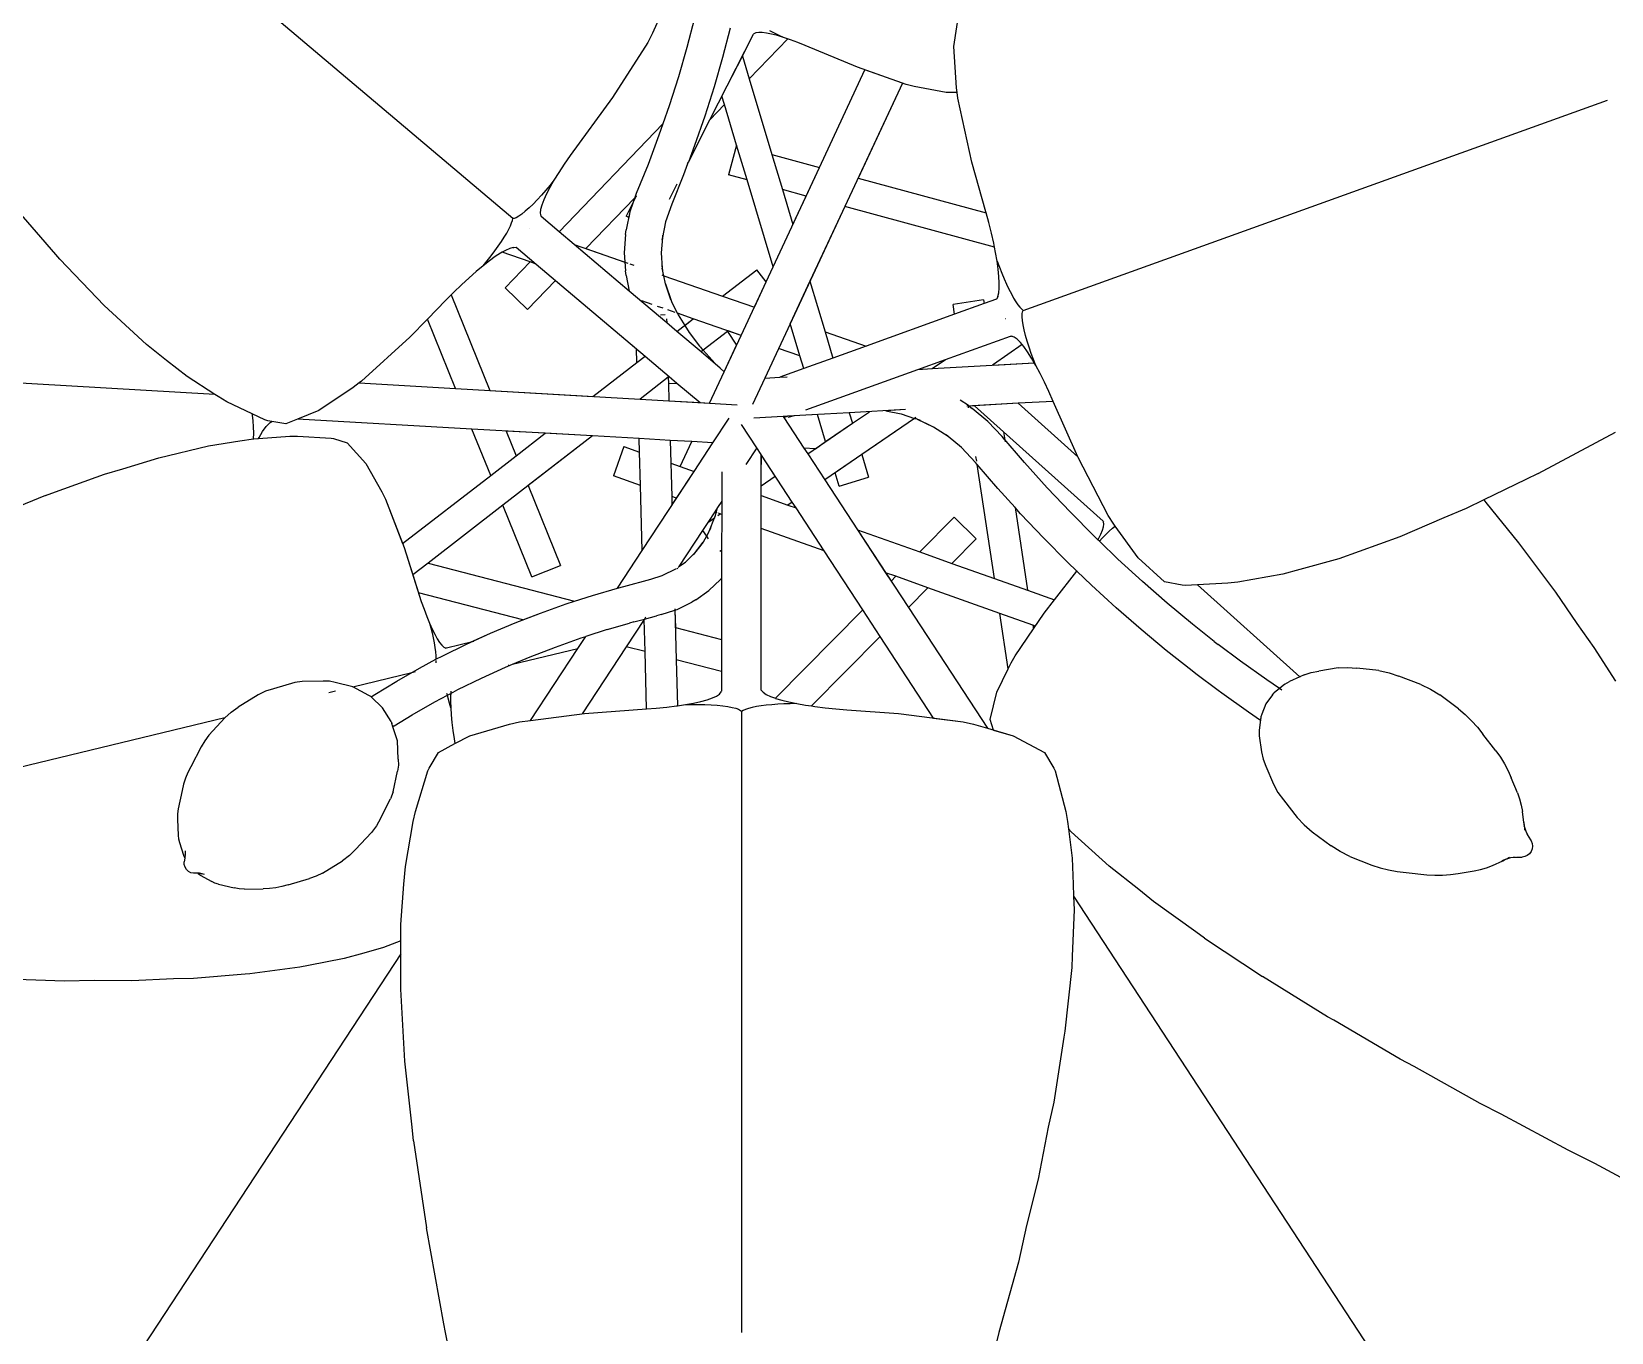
# Model space of a CAD drawing. Header units: metres. Extents: x 244.4 to 340.3, y -4.1 to 64.3.
# Drawn here: x 300.7541 to 301.0383, y 33.0632 to 33.2972 of the extents above; entities that cross this region are included whole.
import ezdxf

# ---------------------------------------------------------------- set-up
doc = ezdxf.new("R2010")
doc.units = ezdxf.units.M
doc.layers.add('Edges', color=7, linetype='Continuous')

msp = doc.modelspace()

# ---------------------------------------------------------------- linework, layer by layer
at = {"layer": 'Edges'}
for p, q in [((300.84064, 33.26361), (300.75533, 33.3357)), ((300.86886, 33.30374), (300.86581, 33.29693)), ((300.87337, 33.29965), (300.87198, 33.29438)), ((300.92004, 33.29454), (300.92096, 33.30087)), ((300.86581, 33.29693), (300.86496, 33.29529)), ((300.87613, 33.28137), (300.88395, 33.29674)), ((300.87979, 33.29783), (300.87841, 33.29255)), ((300.88196, 33.29283), (300.88395, 33.29674)), ((300.88395, 33.29674), (300.88403, 33.29682)), ((300.8844, 33.297), (300.88403, 33.29682)), ((300.88491, 33.29706), (300.8844, 33.297)), ((300.88555, 33.29704), (300.88491, 33.29706)), ((300.88633, 33.29694), (300.88555, 33.29704)), ((300.88723, 33.29676), (300.88633, 33.29694)), ((300.88773, 33.29696), (300.88692, 33.29739)), ((300.88826, 33.2965), (300.88723, 33.29676)), ((300.88856, 33.29655), (300.88773, 33.29696)), ((300.88938, 33.29616), (300.88826, 33.2965)), ((300.88938, 33.29616), (300.88856, 33.29655)), ((300.89061, 33.29575), (300.88938, 33.29616)), ((300.86496, 33.29529), (300.85859, 33.28536)), ((300.87198, 33.29438), (300.87045, 33.28911)), ((300.89013, 33.29591), (300.88319, 33.28871)), ((300.89192, 33.29528), (300.89061, 33.29575)), ((300.89329, 33.29474), (300.89192, 33.29528)), ((300.90268, 33.2908), (300.89329, 33.29474)), ((300.92052, 33.2871), (300.92004, 33.29454)), ((300.87841, 33.29255), (300.87687, 33.28727)), ((300.87829, 33.28561), (300.88196, 33.29283)), ((300.88196, 33.29283), (300.88319, 33.28871)), ((300.89583, 33.27277), (300.90401, 33.29033)), ((300.91144, 33.28771), (300.90268, 33.2908)), ((300.91075, 33.28796), (300.90401, 33.29033)), ((300.87045, 33.28911), (300.86878, 33.28384)), ((300.88319, 33.28871), (300.88728, 33.27509)), ((300.91075, 33.28796), (300.90039, 33.26575)), ((300.91075, 33.28796), (300.90278, 33.27088)), ((300.91286, 33.28736), (300.91144, 33.28771)), ((300.85859, 33.28536), (300.85097, 33.27491)), ((300.87687, 33.28727), (300.87519, 33.28199)), ((300.87874, 33.28409), (300.87829, 33.28561)), ((300.91862, 33.28625), (300.91286, 33.28736)), ((300.92062, 33.28629), (300.91862, 33.28625)), ((300.92062, 33.28629), (300.92052, 33.2871)), ((300.92075, 33.28526), (300.92062, 33.28629)), ((300.92326, 33.27374), (300.92075, 33.28526)), ((300.93252, 33.24705), (301.03761, 33.28489)), ((300.86878, 33.28384), (300.86766, 33.28062)), ((300.87519, 33.28199), (300.87337, 33.27671)), ((300.87874, 33.28409), (300.87613, 33.28137)), ((300.88094, 33.27677), (300.87874, 33.28409)), ((300.849, 33.26121), (300.86766, 33.28062)), ((300.86766, 33.28062), (300.86696, 33.27858)), ((300.87225, 33.27374), (300.87613, 33.28137)), ((300.86696, 33.27858), (300.86499, 33.27333)), ((300.87337, 33.27671), (300.87225, 33.27374)), ((300.88094, 33.27677), (300.87949, 33.27143)), ((300.88282, 33.27053), (300.88094, 33.27677)), ((300.8499, 33.27336), (300.84893, 33.27189)), ((300.85097, 33.27491), (300.8499, 33.27336)), ((300.86499, 33.27333), (300.86287, 33.26807)), ((300.8721, 33.27343), (300.87139, 33.27144)), ((300.8721, 33.27343), (300.87225, 33.27374)), ((300.88728, 33.27509), (300.89583, 33.27277)), ((300.88728, 33.27509), (300.88917, 33.2688)), ((300.92577, 33.26482), (300.92326, 33.27374)), ((300.84807, 33.27049), (300.84733, 33.2692)), ((300.84807, 33.27049), (300.84736, 33.26959)), ((300.84893, 33.27189), (300.84807, 33.27049)), ((300.87139, 33.27144), (300.86928, 33.26619)), ((300.88282, 33.27053), (300.87949, 33.27143)), ((300.88751, 33.25491), (300.88282, 33.27053)), ((300.88751, 33.25491), (300.89583, 33.27277)), ((300.89344, 33.26764), (300.89583, 33.27277)), ((300.90278, 33.27088), (300.92582, 33.26463)), ((300.84584, 33.26781), (300.84506, 33.26698)), ((300.8466, 33.26869), (300.84584, 33.26781)), ((300.84671, 33.26801), (300.84622, 33.26694)), ((300.84736, 33.26959), (300.8466, 33.26869)), ((300.84733, 33.2692), (300.84671, 33.26801)), ((300.86287, 33.26807), (300.86174, 33.26482)), ((300.86288, 33.2676), (300.86233, 33.26651)), ((300.86287, 33.26807), (300.86261, 33.26732)), ((300.86288, 33.2676), (300.86261, 33.26732)), ((300.86292, 33.26764), (300.86288, 33.2676)), ((300.86886, 33.26708), (300.87025, 33.26981)), ((300.89344, 33.26764), (300.88917, 33.2688)), ((300.88917, 33.2688), (300.89105, 33.26251)), ((300.89105, 33.26251), (300.89344, 33.26764)), ((300.75844, 33.2571), (300.75069, 33.26603)), ((300.8429, 33.2649), (300.84228, 33.26439)), ((300.84358, 33.2655), (300.8429, 33.2649)), ((300.84431, 33.2662), (300.84358, 33.2655)), ((300.84506, 33.26698), (300.84431, 33.2662)), ((300.84565, 33.26522), (300.84558, 33.26458)), ((300.84587, 33.26601), (300.84565, 33.26522)), ((300.84622, 33.26694), (300.84587, 33.26601)), ((300.86261, 33.26732), (300.85382, 33.25819)), ((300.86174, 33.26482), (300.86106, 33.26155)), ((300.86233, 33.26651), (300.86107, 33.26403)), ((300.86174, 33.26482), (300.86152, 33.26379)), ((300.86928, 33.26619), (300.86816, 33.26299)), ((300.90039, 33.26575), (300.886, 33.23489)), ((300.90039, 33.26575), (300.89412, 33.2523)), ((300.92734, 33.25843), (300.90039, 33.26575)), ((300.92582, 33.26463), (300.92577, 33.26482)), ((300.83994, 33.26166), (300.84023, 33.26227)), ((300.84023, 33.26227), (300.84045, 33.2628)), ((300.84045, 33.2628), (300.84059, 33.26325)), ((300.84059, 33.26325), (300.84064, 33.26361)), ((300.8409, 33.26361), (300.84064, 33.26361)), ((300.84127, 33.26374), (300.8409, 33.26361)), ((300.84173, 33.26401), (300.84127, 33.26374)), ((300.84228, 33.26439), (300.84173, 33.26401)), ((300.84558, 33.26458), (300.84569, 33.26407)), ((300.84577, 33.26394), (300.84569, 33.26407)), ((300.849, 33.26121), (300.84577, 33.26394)), ((300.86152, 33.26379), (300.86107, 33.26403)), ((300.86166, 33.26372), (300.86152, 33.26379)), ((300.86816, 33.26299), (300.86758, 33.26018)), ((300.9263, 33.26286), (300.92582, 33.26463)), ((300.92678, 33.26098), (300.9263, 33.26286)), ((300.83803, 33.25863), (300.83861, 33.25946)), ((300.83861, 33.25946), (300.83912, 33.26025)), ((300.83912, 33.26025), (300.83956, 33.26098)), ((300.83956, 33.26098), (300.83994, 33.26166)), ((300.84366, 33.26173), (300.84368, 33.26172)), ((300.85168, 33.25894), (300.849, 33.26121)), ((300.86094, 33.26071), (300.86071, 33.25743)), ((300.86094, 33.26071), (300.86106, 33.26155)), ((300.86758, 33.26018), (300.86738, 33.25743)), ((300.86758, 33.26018), (300.8675, 33.25979)), ((300.86761, 33.26063), (300.86758, 33.26018)), ((300.92719, 33.25919), (300.92678, 33.26098)), ((300.92734, 33.25843), (300.92719, 33.25919)), ((300.75914, 33.25626), (300.75844, 33.2571)), ((300.76712, 33.24792), (300.75914, 33.25626)), ((300.83604, 33.25598), (300.83674, 33.25688)), ((300.83751, 33.25675), (300.83645, 33.25598)), ((300.83674, 33.25688), (300.83741, 33.25776)), ((300.83741, 33.25776), (300.83803, 33.25863)), ((300.83847, 33.25738), (300.83751, 33.25675)), ((300.83874, 33.25753), (300.83847, 33.25738)), ((300.83934, 33.25786), (300.83874, 33.25753)), ((300.84377, 33.25578), (300.83874, 33.25753)), ((300.8401, 33.2582), (300.83934, 33.25786)), ((300.84074, 33.25839), (300.8401, 33.2582)), ((300.84074, 33.25839), (300.84083, 33.25839)), ((300.84083, 33.25839), (300.84128, 33.25842)), ((300.84128, 33.25842), (300.84485, 33.2554)), ((300.85168, 33.25894), (300.86134, 33.25557)), ((300.8616, 33.25054), (300.85168, 33.25894)), ((300.85382, 33.25819), (300.86082, 33.25575)), ((300.86071, 33.25743), (300.86082, 33.25575)), ((300.86071, 33.25743), (300.86092, 33.25416)), ((300.86738, 33.25743), (300.86756, 33.25465)), ((300.92753, 33.2575), (300.92734, 33.25843)), ((300.92781, 33.25593), (300.92753, 33.2575)), ((300.83408, 33.25406), (300.83279, 33.25292)), ((300.8353, 33.25509), (300.83408, 33.25406)), ((300.83645, 33.25598), (300.8353, 33.25509)), ((300.8353, 33.25509), (300.83604, 33.25598)), ((300.83929, 33.25111), (300.84377, 33.25578)), ((300.84485, 33.2554), (300.84377, 33.25578)), ((300.84485, 33.2554), (300.86445, 33.23884)), ((300.86104, 33.25332), (300.86092, 33.25416)), ((300.86104, 33.25332), (300.8616, 33.25054)), ((300.86171, 33.25545), (300.86242, 33.2552)), ((300.86747, 33.25344), (300.86783, 33.25331)), ((300.86748, 33.25507), (300.86756, 33.25465)), ((300.86756, 33.25465), (300.86759, 33.25423)), ((300.86783, 33.25331), (300.86756, 33.25465)), ((300.86783, 33.25331), (300.87841, 33.24963)), ((300.86813, 33.25187), (300.86783, 33.25331)), ((300.87841, 33.24963), (300.88456, 33.25439)), ((300.88176, 33.24256), (300.88751, 33.25491)), ((300.88625, 33.25221), (300.88456, 33.25439)), ((300.92801, 33.25449), (300.92781, 33.25593)), ((300.92781, 33.25593), (300.92821, 33.25485)), ((300.92814, 33.25319), (300.92801, 33.25449)), ((300.92821, 33.25485), (300.92864, 33.25379)), ((300.92864, 33.25379), (300.92907, 33.25277)), ((300.83144, 33.25167), (300.83005, 33.25032)), ((300.83279, 33.25292), (300.83144, 33.25167)), ((300.83929, 33.25111), (300.8433, 33.24725)), ((300.84832, 33.25247), (300.8433, 33.24725)), ((300.84832, 33.25247), (300.86292, 33.24013)), ((300.86836, 33.24481), (300.8616, 33.25054)), ((300.86813, 33.25187), (300.86922, 33.24868)), ((300.86912, 33.24898), (300.86813, 33.25187)), ((300.88412, 33.24764), (300.88625, 33.25221)), ((300.89412, 33.2523), (300.89057, 33.2447)), ((300.89412, 33.2523), (300.89684, 33.24321)), ((300.9281, 33.25022), (300.92819, 33.25105)), ((300.9282, 33.25204), (300.92814, 33.25319)), ((300.92819, 33.25105), (300.9282, 33.25204)), ((300.92907, 33.25277), (300.9295, 33.2518)), ((300.9295, 33.2518), (300.92994, 33.25089)), ((300.92994, 33.25089), (300.93037, 33.25005)), ((300.76861, 33.24655), (300.76712, 33.24792)), ((300.82862, 33.24888), (300.82532, 33.24549)), ((300.83005, 33.25032), (300.82862, 33.24888)), ((300.83005, 33.25032), (300.82958, 33.24985)), ((300.82958, 33.24985), (300.83653, 33.23265)), ((300.86571, 33.24814), (300.86385, 33.24879)), ((300.8677, 33.24745), (300.86671, 33.24779)), ((300.86889, 33.24946), (300.86912, 33.24898)), ((300.86922, 33.24868), (300.87023, 33.24657)), ((300.87841, 33.24963), (300.88412, 33.24764)), ((300.92538, 33.24895), (300.91987, 33.24812)), ((300.92014, 33.24637), (300.91987, 33.24812)), ((300.92548, 33.24829), (300.92014, 33.24637)), ((300.92538, 33.24895), (300.92548, 33.24829)), ((300.92771, 33.24909), (300.92548, 33.24829)), ((300.92791, 33.24949), (300.92771, 33.24909)), ((300.92794, 33.24957), (300.92791, 33.24949)), ((300.92794, 33.24957), (300.9281, 33.25022)), ((300.93037, 33.25005), (300.93078, 33.24929)), ((300.93078, 33.24929), (300.93118, 33.24863)), ((300.93118, 33.24863), (300.93156, 33.24807)), ((300.93156, 33.24807), (300.93191, 33.24762)), ((300.93191, 33.24762), (300.93223, 33.24728)), ((300.77472, 33.24092), (300.76861, 33.24655)), ((300.82532, 33.24549), (300.82215, 33.24225)), ((300.83036, 33.23301), (300.82532, 33.24549)), ((300.8681, 33.24626), (300.86724, 33.24624)), ((300.86834, 33.24556), (300.86836, 33.24481)), ((300.87018, 33.24327), (300.86836, 33.24481)), ((300.86989, 33.24669), (300.86856, 33.24715)), ((300.87018, 33.24327), (300.87314, 33.24556)), ((300.87028, 33.24655), (300.87023, 33.24657)), ((300.87314, 33.24556), (300.87028, 33.24655)), ((300.87028, 33.24655), (300.87041, 33.24628)), ((300.87041, 33.24628), (300.8716, 33.24437)), ((300.8716, 33.24437), (300.87314, 33.24556)), ((300.88176, 33.24256), (300.87314, 33.24556)), ((300.92014, 33.24637), (300.90423, 33.24064)), ((300.92927, 33.2456), (300.9293, 33.24562)), ((300.93223, 33.24728), (300.93252, 33.24705)), ((300.93232, 33.24644), (300.93239, 33.24682)), ((300.93232, 33.24591), (300.93232, 33.24644)), ((300.93238, 33.24524), (300.93232, 33.24591)), ((300.9325, 33.24445), (300.93238, 33.24524)), ((300.93239, 33.24682), (300.93252, 33.24705)), ((300.82215, 33.24225), (300.81343, 33.23431)), ((300.87453, 33.23959), (300.87018, 33.24327)), ((300.8716, 33.24437), (300.87238, 33.24312)), ((300.87238, 33.24312), (300.87426, 33.24063)), ((300.8793, 33.24328), (300.87492, 33.23989)), ((300.87608, 33.23037), (300.88176, 33.24256)), ((300.87942, 33.24337), (300.8793, 33.24328)), ((300.8793, 33.24328), (300.88093, 33.24079)), ((300.88176, 33.24256), (300.87942, 33.24337)), ((300.89232, 33.23888), (300.89057, 33.2447)), ((300.89684, 33.24321), (300.90423, 33.24064)), ((300.89684, 33.24321), (300.89826, 33.23849)), ((300.91851, 33.23823), (300.93024, 33.24244)), ((300.93024, 33.24244), (300.93039, 33.24244)), ((300.93089, 33.24228), (300.93039, 33.24244)), ((300.93141, 33.2419), (300.93089, 33.24228)), ((300.93269, 33.24356), (300.9325, 33.24445)), ((300.93293, 33.24258), (300.93269, 33.24356)), ((300.93322, 33.24153), (300.93293, 33.24258)), ((300.78706, 33.23195), (300.64839, 33.23995)), ((300.77837, 33.23805), (300.77472, 33.24092)), ((300.86299, 33.23772), (300.86292, 33.24013)), ((300.87426, 33.24063), (300.87443, 33.24043)), ((300.87443, 33.24043), (300.87477, 33.23999)), ((300.87443, 33.24043), (300.87492, 33.23989)), ((300.87492, 33.23989), (300.87453, 33.23959)), ((300.87797, 33.23668), (300.87453, 33.23959)), ((300.87492, 33.23989), (300.87709, 33.23752)), ((300.87872, 33.23604), (300.88093, 33.24079)), ((300.89232, 33.23888), (300.88848, 33.24022)), ((300.90423, 33.24064), (300.89826, 33.23849)), ((300.93232, 33.24091), (300.92713, 33.23736)), ((300.93199, 33.24132), (300.93141, 33.2419)), ((300.93232, 33.24091), (300.93199, 33.24132)), ((300.93262, 33.24055), (300.93232, 33.24091)), ((300.93329, 33.23959), (300.93262, 33.24055)), ((300.93356, 33.24045), (300.93322, 33.24153)), ((300.93401, 33.23846), (300.93329, 33.23959)), ((300.93393, 33.23934), (300.93356, 33.24045)), ((300.93434, 33.23824), (300.93393, 33.23934)), ((300.78208, 33.23516), (300.77837, 33.23805)), ((300.85506, 33.23159), (300.86299, 33.23772)), ((300.86299, 33.23772), (300.86445, 33.23884)), ((300.86445, 33.23884), (300.8688, 33.23516)), ((300.87709, 33.23752), (300.87797, 33.23668)), ((300.87872, 33.23604), (300.87797, 33.23668)), ((300.89301, 33.2366), (300.8887, 33.23505)), ((300.89301, 33.2366), (300.89232, 33.23888)), ((300.89826, 33.23849), (300.89301, 33.2366)), ((300.89338, 33.22921), (300.91355, 33.23645)), ((300.91355, 33.23645), (300.91851, 33.23823)), ((300.91355, 33.23645), (300.91612, 33.23659)), ((300.91612, 33.23659), (300.91851, 33.23823)), ((300.91612, 33.23659), (300.9345, 33.23763)), ((300.92713, 33.23736), (300.92689, 33.2372)), ((300.92713, 33.23736), (300.92716, 33.23721)), ((300.92716, 33.23721), (300.9345, 33.23763)), ((300.9345, 33.23763), (300.93401, 33.23846)), ((300.93476, 33.23717), (300.93434, 33.23824)), ((300.93476, 33.23717), (300.9345, 33.23763)), ((300.93554, 33.23573), (300.93476, 33.23717)), ((300.78706, 33.23195), (300.78208, 33.23516)), ((300.81303, 33.23401), (300.81195, 33.23319)), ((300.81343, 33.23431), (300.81303, 33.23401)), ((300.81303, 33.23401), (300.83036, 33.23301)), ((300.86864, 33.23503), (300.86355, 33.2311)), ((300.8688, 33.23516), (300.86864, 33.23503)), ((300.86864, 33.23503), (300.86867, 33.23392)), ((300.86867, 33.23392), (300.87017, 33.234)), ((300.86867, 33.23392), (300.86876, 33.2308)), ((300.8688, 33.23516), (300.87017, 33.234)), ((300.87017, 33.234), (300.87435, 33.23047)), ((300.886, 33.23489), (300.88379, 33.23016)), ((300.886, 33.23489), (300.8887, 33.23505)), ((300.8887, 33.23505), (300.89004, 33.23512)), ((300.93633, 33.23415), (300.93554, 33.23573)), ((300.93714, 33.23245), (300.93633, 33.23415)), ((300.78767, 33.23156), (300.78706, 33.23195)), ((300.7892, 33.23063), (300.78767, 33.23156)), ((300.79376, 33.22845), (300.7892, 33.23063)), ((300.81195, 33.23319), (300.80575, 33.22905)), ((300.83036, 33.23301), (300.86355, 33.2311)), ((300.83653, 33.23265), (300.85506, 33.23159)), ((300.86355, 33.2311), (300.87608, 33.23037)), ((300.86876, 33.2308), (300.87435, 33.23047)), ((300.92263, 33.22995), (300.92113, 33.23091)), ((300.93791, 33.2307), (300.93162, 33.23035)), ((300.93791, 33.2307), (300.93714, 33.23245)), ((300.94233, 33.22074), (300.93791, 33.2307)), ((300.79381, 33.22821), (300.79376, 33.22845)), ((300.79603, 33.22736), (300.79376, 33.22845)), ((300.79395, 33.2272), (300.79381, 33.22821)), ((300.80575, 33.22905), (300.8019, 33.22752)), ((300.87435, 33.23047), (300.87608, 33.23037)), ((300.87608, 33.23037), (300.88103, 33.23009)), ((300.88932, 33.22799), (300.88401, 33.22769)), ((300.89011, 33.22803), (300.88932, 33.22799)), ((300.88932, 33.22799), (300.88945, 33.22779)), ((300.88945, 33.22779), (300.89011, 33.22803)), ((300.88945, 33.22779), (300.89304, 33.22231)), ((300.90121, 33.22865), (300.89011, 33.22803)), ((300.89127, 33.2281), (300.89013, 33.22779)), ((300.89549, 33.22833), (300.89127, 33.2281)), ((300.89695, 33.22346), (300.89549, 33.22833)), ((300.91134, 33.22922), (300.90121, 33.22865)), ((300.90121, 33.22865), (300.90178, 33.22676)), ((300.90178, 33.22676), (300.90483, 33.22885)), ((300.91134, 33.22922), (300.9078, 33.22902)), ((300.9078, 33.22902), (300.91056, 33.22844)), ((300.91056, 33.22844), (300.91293, 33.22764)), ((300.91315, 33.22779), (300.91293, 33.22764)), ((300.93162, 33.23035), (300.92235, 33.22983)), ((300.92263, 33.22995), (300.9233, 33.22944)), ((300.92268, 33.22956), (300.92263, 33.22985)), ((300.92376, 33.22991), (300.92275, 33.22986)), ((300.92275, 33.22986), (300.9233, 33.22944)), ((300.92612, 33.2271), (300.9233, 33.22944)), ((300.93162, 33.23035), (300.92376, 33.22991)), ((300.92376, 33.22991), (300.94686, 33.20915)), ((300.94233, 33.22074), (300.93162, 33.23035)), ((300.79403, 33.22611), (300.79395, 33.2272)), ((300.79406, 33.22497), (300.79403, 33.22611)), ((300.79403, 33.22399), (300.79406, 33.22497)), ((300.79501, 33.2242), (300.79565, 33.22529)), ((300.79565, 33.22529), (300.79631, 33.2262)), ((300.79658, 33.22723), (300.79603, 33.22736)), ((300.79631, 33.2262), (300.79699, 33.2269)), ((300.79728, 33.22711), (300.79658, 33.22723)), ((300.79699, 33.2269), (300.79728, 33.22711)), ((300.79981, 33.22669), (300.79728, 33.22711)), ((300.8019, 33.22752), (300.79981, 33.22669)), ((300.83331, 33.22573), (300.8019, 33.22752)), ((300.83668, 33.21738), (300.83331, 33.22573)), ((300.855, 33.22449), (300.83331, 33.22573)), ((300.83947, 33.22537), (300.84127, 33.22092)), ((300.8465, 33.22497), (300.83947, 33.22537)), ((300.84127, 33.22092), (300.8465, 33.22497)), ((300.855, 33.22449), (300.8465, 33.22497)), ((300.87667, 33.22325), (300.87959, 33.22769)), ((300.88455, 33.22235), (300.8818, 33.22655)), ((300.89373, 33.22125), (300.90178, 33.22676)), ((300.91293, 33.22764), (300.89679, 33.21659)), ((300.89695, 33.22346), (300.90178, 33.22676)), ((300.91293, 33.22764), (300.90346, 33.22116)), ((300.91293, 33.22764), (300.91316, 33.22761)), ((300.91634, 33.22608), (300.91316, 33.22761)), ((300.91634, 33.22608), (300.91347, 33.22746)), ((300.91395, 33.2273), (300.91347, 33.22746)), ((300.919, 33.22437), (300.91634, 33.22608)), ((300.92869, 33.22437), (300.92612, 33.2271)), ((300.92897, 33.22523), (300.92919, 33.22379)), ((300.92897, 33.22523), (300.94686, 33.20915)), ((301.02514, 33.2177), (301.03909, 33.22519)), ((300.77699, 33.22055), (300.78593, 33.22269)), ((300.78593, 33.22269), (300.79156, 33.22361)), ((300.79156, 33.22361), (300.79403, 33.22399)), ((300.79403, 33.22399), (300.79407, 33.22399)), ((300.79407, 33.22399), (300.80051, 33.22443)), ((300.79493, 33.22405), (300.80051, 33.22443)), ((300.79493, 33.22405), (300.79501, 33.2242)), ((300.80051, 33.22443), (300.80194, 33.22444)), ((300.80194, 33.22444), (300.80795, 33.22411)), ((300.80795, 33.22411), (300.80838, 33.22402)), ((300.80838, 33.22402), (300.81085, 33.22326)), ((300.81085, 33.22326), (300.8142, 33.2195)), ((300.855, 33.22449), (300.83886, 33.212)), ((300.855, 33.22449), (300.84344, 33.21555)), ((300.86337, 33.22401), (300.855, 33.22449)), ((300.86064, 33.22256), (300.85877, 33.21731)), ((300.86064, 33.22256), (300.86344, 33.22156)), ((300.86344, 33.22156), (300.86337, 33.22401)), ((300.86896, 33.22369), (300.86337, 33.22401)), ((300.86896, 33.22369), (300.86925, 33.21358)), ((300.87286, 33.22346), (300.86896, 33.22369)), ((300.87077, 33.21896), (300.87286, 33.22346)), ((300.87667, 33.22325), (300.87286, 33.22346)), ((300.87327, 33.21807), (300.87667, 33.22325)), ((300.88455, 33.22235), (300.88256, 33.21932)), ((300.88533, 33.22114), (300.88455, 33.22235)), ((300.8951, 33.22219), (300.89304, 33.22231)), ((300.89304, 33.22231), (300.89373, 33.22125)), ((300.8951, 33.22219), (300.89695, 33.22346)), ((300.919, 33.22437), (300.91863, 33.22467)), ((300.92138, 33.22238), (300.919, 33.22437)), ((300.91931, 33.22417), (300.919, 33.22437)), ((300.92391, 33.2197), (300.92138, 33.22238)), ((300.93272, 33.2197), (300.92869, 33.22437)), ((300.92919, 33.22379), (300.92869, 33.22437)), ((300.92919, 33.22379), (300.92924, 33.22345)), ((300.77049, 33.21856), (300.77699, 33.22055)), ((300.8142, 33.2195), (300.81711, 33.2144)), ((300.83668, 33.21738), (300.84127, 33.22092)), ((300.86361, 33.21559), (300.86344, 33.22156)), ((300.86908, 33.21956), (300.87327, 33.21807)), ((300.88533, 33.21879), (300.88533, 33.22114)), ((300.88541, 33.22103), (300.88533, 33.22114)), ((300.88533, 33.21879), (300.88541, 33.21979)), ((300.88541, 33.21979), (300.88541, 33.22103)), ((300.89094, 33.21258), (300.88541, 33.22103)), ((300.88789, 33.21725), (300.88541, 33.22103)), ((300.89373, 33.22125), (300.89679, 33.21659)), ((300.90346, 33.22116), (300.89864, 33.21785)), ((300.90346, 33.22116), (300.90469, 33.21705)), ((300.92422, 33.21934), (300.92391, 33.2197)), ((300.92413, 33.21992), (300.924, 33.2208)), ((300.92422, 33.21934), (300.92421, 33.21942)), ((300.92732, 33.19884), (300.92422, 33.21934)), ((300.92793, 33.21504), (300.92422, 33.21934)), ((300.93681, 33.21517), (300.93272, 33.2197)), ((300.94238, 33.22063), (300.94233, 33.22074)), ((300.9478, 33.21015), (300.94238, 33.22063)), ((300.7584, 33.2144), (300.76721, 33.21758)), ((300.76721, 33.21758), (300.77049, 33.21856)), ((300.82083, 33.20513), (300.83668, 33.21738)), ((300.86361, 33.21559), (300.85877, 33.21731)), ((300.86394, 33.20387), (300.87327, 33.21807)), ((300.87012, 33.21327), (300.87327, 33.21807)), ((300.87825, 33.218), (300.87825, 33.21274)), ((300.88533, 33.2155), (300.88533, 33.21879)), ((300.88533, 33.2155), (300.88789, 33.21725)), ((300.89679, 33.21659), (300.90267, 33.20761)), ((300.89936, 33.21545), (300.89864, 33.21785)), ((300.89936, 33.21545), (300.90469, 33.21705)), ((301.02291, 33.21664), (301.01538, 33.21296)), ((301.02514, 33.2177), (301.02291, 33.21664)), ((300.75656, 33.21376), (300.74501, 33.20908)), ((300.75656, 33.21376), (300.7584, 33.2144)), ((300.81711, 33.2144), (300.81775, 33.21309)), ((300.84344, 33.21555), (300.84924, 33.20119)), ((300.86394, 33.20387), (300.86361, 33.21559)), ((300.87012, 33.21327), (300.86925, 33.21358)), ((300.86925, 33.21358), (300.86929, 33.21202)), ((300.88533, 33.21377), (300.88533, 33.2155)), ((300.88533, 33.21377), (300.89017, 33.21205)), ((300.88533, 33.20785), (300.88533, 33.21377)), ((300.93104, 33.2116), (300.92793, 33.21504)), ((300.94098, 33.21077), (300.93681, 33.21517)), ((300.81775, 33.21309), (300.82083, 33.20513)), ((300.81775, 33.21309), (300.8211, 33.20443)), ((300.83886, 33.212), (300.82542, 33.20161)), ((300.84408, 33.19911), (300.83886, 33.212)), ((300.86929, 33.21202), (300.87012, 33.21327)), ((300.87699, 33.21083), (300.87574, 33.20892)), ((300.87751, 33.21163), (300.87699, 33.21083)), ((300.87727, 33.21073), (300.87699, 33.21083)), ((300.87713, 33.2102), (300.87727, 33.21073)), ((300.87727, 33.21073), (300.87751, 33.21163)), ((300.87741, 33.21068), (300.87727, 33.21073)), ((300.87825, 33.21274), (300.87751, 33.21163)), ((300.87825, 33.21274), (300.87825, 33.21038)), ((300.89094, 33.21258), (300.89017, 33.21205)), ((300.89017, 33.21205), (300.89162, 33.21154)), ((300.89162, 33.21154), (300.89094, 33.21258)), ((300.89667, 33.20382), (300.89162, 33.21154)), ((300.93102, 33.21171), (300.93104, 33.2116)), ((300.93104, 33.2116), (300.9333, 33.19671)), ((300.93204, 33.21049), (300.93104, 33.2116)), ((300.94522, 33.20649), (300.94098, 33.21077)), ((301.01222, 33.21142), (301.00821, 33.20973)), ((301.01538, 33.21296), (301.01222, 33.21142)), ((301.01538, 33.21296), (301.01575, 33.21249)), ((301.01575, 33.21249), (301.02164, 33.20528)), ((300.87574, 33.20892), (300.87479, 33.20747)), ((300.87574, 33.20892), (300.87695, 33.20975)), ((300.87604, 33.20745), (300.87695, 33.20975)), ((300.87604, 33.20745), (300.87635, 33.20801)), ((300.87695, 33.20975), (300.87713, 33.2102)), ((300.87695, 33.20975), (300.87708, 33.20984)), ((300.87753, 33.21015), (300.87799, 33.21047)), ((300.87799, 33.21047), (300.8777, 33.21057)), ((300.87825, 33.21038), (300.87799, 33.21047)), ((300.87825, 33.21038), (300.87824, 33.20389)), ((300.89667, 33.20382), (300.88533, 33.20785)), ((300.88533, 33.17874), (300.88533, 33.20785)), ((300.91388, 33.20362), (300.92007, 33.20989)), ((300.92403, 33.20598), (300.92007, 33.20989)), ((300.93622, 33.20607), (300.93204, 33.21049)), ((300.94674, 33.20752), (300.94692, 33.20814)), ((300.94686, 33.20915), (300.94692, 33.20905)), ((300.94699, 33.20864), (300.94692, 33.20905)), ((300.94692, 33.20814), (300.94699, 33.20864)), ((300.94879, 33.20859), (300.9478, 33.21015)), ((300.94796, 33.20733), (300.94855, 33.20787)), ((300.94855, 33.20787), (300.94902, 33.20826)), ((300.94902, 33.20826), (300.94879, 33.20859)), ((300.95316, 33.20254), (300.94902, 33.20826)), ((301.00821, 33.20973), (301.00028, 33.20632)), ((300.87479, 33.20747), (300.87053, 33.20098)), ((300.87315, 33.20312), (300.87489, 33.2054)), ((300.87489, 33.2054), (300.87335, 33.20338)), ((300.87479, 33.20747), (300.87549, 33.20646)), ((300.87549, 33.20646), (300.87489, 33.2054)), ((300.87596, 33.20726), (300.87549, 33.20646)), ((300.87549, 33.20646), (300.87582, 33.20598)), ((300.87596, 33.20726), (300.87604, 33.20745)), ((300.90267, 33.20761), (300.91184, 33.19361)), ((300.90267, 33.20761), (300.91388, 33.20362)), ((300.90267, 33.20761), (300.90773, 33.19988)), ((300.92403, 33.20598), (300.91968, 33.20156)), ((300.94048, 33.20178), (300.93622, 33.20607)), ((300.94593, 33.2058), (300.94522, 33.20649)), ((300.94593, 33.2058), (300.94603, 33.20597)), ((300.9462, 33.20555), (300.94593, 33.2058)), ((300.94603, 33.20597), (300.94644, 33.2068)), ((300.9462, 33.20555), (300.94672, 33.2061)), ((300.94954, 33.20233), (300.9462, 33.20555)), ((300.94644, 33.2068), (300.94674, 33.20752)), ((300.94672, 33.2061), (300.94735, 33.20674)), ((300.94735, 33.20674), (300.94796, 33.20733)), ((301.00028, 33.20632), (300.98929, 33.2024)), ((301.02164, 33.20528), (301.02376, 33.20236)), ((300.8211, 33.20443), (300.82268, 33.19949)), ((300.8211, 33.20443), (300.8242, 33.19472)), ((300.85949, 33.19709), (300.86394, 33.20387)), ((300.87171, 33.2018), (300.87373, 33.20374)), ((300.87824, 33.20389), (300.87793, 33.20368)), ((300.87824, 33.20389), (300.87823, 33.19887)), ((300.90362, 33.19321), (300.89667, 33.20382)), ((300.91388, 33.20362), (300.91968, 33.20156)), ((300.95394, 33.1983), (300.94954, 33.20233)), ((300.9579, 33.19826), (300.95316, 33.20254)), ((300.98929, 33.2024), (300.9823, 33.20046)), ((301.02376, 33.20236), (301.02829, 33.19637)), ((300.82542, 33.20161), (300.82268, 33.19949)), ((300.82268, 33.19949), (300.8237, 33.19628)), ((300.82542, 33.20161), (300.85177, 33.19474)), ((300.84408, 33.19911), (300.84924, 33.20119)), ((300.86549, 33.19871), (300.86755, 33.19939)), ((300.86755, 33.19939), (300.87012, 33.20065)), ((300.87035, 33.20071), (300.87024, 33.20055)), ((300.87053, 33.20098), (300.8704, 33.20078)), ((300.87053, 33.20098), (300.87171, 33.2018)), ((300.90956, 33.19923), (300.90773, 33.19988)), ((300.90773, 33.19988), (300.90872, 33.19838)), ((300.91968, 33.20156), (300.92732, 33.19884)), ((300.93813, 33.19499), (300.94215, 33.20017)), ((300.94215, 33.20017), (300.94048, 33.20178)), ((300.94215, 33.20017), (300.94223, 33.20027)), ((300.94481, 33.19761), (300.94215, 33.20017)), ((300.97919, 33.19963), (300.97112, 33.19819)), ((300.9823, 33.20046), (300.97919, 33.19963)), ((300.85499, 33.19578), (300.85949, 33.19709)), ((300.85949, 33.19709), (300.86061, 33.19742)), ((300.86061, 33.19742), (300.86549, 33.19871)), ((300.87359, 33.19501), (300.87595, 33.19665)), ((300.87595, 33.19665), (300.87802, 33.19864)), ((300.87823, 33.19887), (300.87802, 33.19864)), ((300.87823, 33.19887), (300.87822, 33.18785)), ((300.90872, 33.19838), (300.90956, 33.19923)), ((300.91535, 33.19717), (300.90956, 33.19923)), ((300.91535, 33.19717), (300.91184, 33.19361)), ((300.92827, 33.19257), (300.91535, 33.19717)), ((300.92732, 33.19884), (300.9333, 33.19671)), ((300.9333, 33.19671), (300.93813, 33.19499)), ((300.94922, 33.19358), (300.94481, 33.19761)), ((300.95841, 33.1944), (300.95394, 33.1983)), ((300.96112, 33.19763), (300.9579, 33.19826)), ((300.96168, 33.19757), (300.96112, 33.19763)), ((300.96384, 33.19769), (300.96168, 33.19757)), ((300.96932, 33.19798), (300.96384, 33.19769)), ((300.96384, 33.19769), (300.98228, 33.18114)), ((300.97112, 33.19819), (300.96932, 33.19798)), ((300.84247, 33.1914), (300.8237, 33.19628)), ((300.8242, 33.19472), (300.82468, 33.19333)), ((300.84565, 33.19262), (300.85027, 33.19426)), ((300.85027, 33.19426), (300.85177, 33.19474)), ((300.85177, 33.19474), (300.85499, 33.19578)), ((300.87024, 33.19328), (300.87287, 33.19457)), ((300.87359, 33.19501), (300.87287, 33.19457)), ((300.91184, 33.19361), (300.92606, 33.17189)), ((300.93627, 33.19259), (300.93813, 33.19499)), ((300.96295, 33.19063), (300.95841, 33.1944)), ((301.02829, 33.19637), (301.03209, 33.19075)), ((300.82468, 33.19333), (300.82517, 33.19202)), ((300.82517, 33.19202), (300.82565, 33.19083)), ((300.82565, 33.19083), (300.82613, 33.18975)), ((300.82565, 33.19083), (300.8259, 33.18995)), ((300.83667, 33.18901), (300.84111, 33.19087)), ((300.84111, 33.19087), (300.84565, 33.19262)), ((300.84247, 33.1914), (300.84565, 33.19262)), ((300.84258, 33.19137), (300.84247, 33.1914)), ((300.85764, 33.18966), (300.86163, 33.19082)), ((300.86428, 33.19146), (300.86106, 33.18656)), ((300.86243, 33.19106), (300.86163, 33.19082)), ((300.86243, 33.19106), (300.86433, 33.19153)), ((300.86433, 33.19153), (300.86428, 33.19146)), ((300.86445, 33.18568), (300.86428, 33.19146)), ((300.86433, 33.19153), (300.86652, 33.19211)), ((300.86455, 33.19187), (300.86433, 33.19153)), ((300.86733, 33.19234), (300.86652, 33.19211)), ((300.86733, 33.19234), (300.86982, 33.19315)), ((300.86982, 33.19336), (300.87008, 33.18422)), ((300.86982, 33.19315), (300.87024, 33.19328)), ((300.86982, 33.19315), (300.86991, 33.19002)), ((300.88791, 33.17728), (300.90362, 33.19321)), ((300.90674, 33.18843), (300.90362, 33.19321)), ((300.92979, 33.18256), (300.92827, 33.19257)), ((300.93425, 33.19044), (300.92827, 33.19257)), ((300.93435, 33.18978), (300.93627, 33.19259)), ((300.9537, 33.18966), (300.94922, 33.19358)), ((300.8259, 33.18995), (300.82612, 33.18906)), ((300.82612, 33.18906), (300.82632, 33.18816)), ((300.82613, 33.18975), (300.8266, 33.18881)), ((300.82632, 33.18816), (300.82649, 33.18728)), ((300.8266, 33.18881), (300.82705, 33.188)), ((300.82705, 33.188), (300.82748, 33.18735)), ((300.83232, 33.18703), (300.83667, 33.18901)), ((300.83304, 33.18736), (300.83667, 33.18901)), ((300.84833, 33.18651), (300.85294, 33.18814)), ((300.85238, 33.18627), (300.85379, 33.18842)), ((300.85294, 33.18814), (300.85379, 33.18842)), ((300.85764, 33.18966), (300.85379, 33.18842)), ((300.86991, 33.19002), (300.87822, 33.18785)), ((300.90674, 33.18843), (300.89439, 33.1759)), ((300.91636, 33.17374), (300.90674, 33.18843)), ((300.93103, 33.18492), (300.93435, 33.18978)), ((300.93425, 33.19044), (300.93435, 33.18978)), ((300.93469, 33.19028), (300.93425, 33.19044)), ((300.95825, 33.18588), (300.9537, 33.18966)), ((300.96688, 33.18749), (300.96295, 33.19063)), ((301.03209, 33.19075), (301.03517, 33.18642)), ((300.82649, 33.18728), (300.82663, 33.18644)), ((300.82663, 33.18644), (300.82673, 33.18565)), ((300.82673, 33.18565), (300.8268, 33.18494)), ((300.82748, 33.18735), (300.82788, 33.18684)), ((300.82788, 33.18684), (300.82825, 33.1865)), ((300.82806, 33.18493), (300.83232, 33.18703)), ((300.82825, 33.1865), (300.82863, 33.18633)), ((300.82874, 33.18632), (300.82863, 33.18633)), ((300.83365, 33.1875), (300.82874, 33.18632)), ((300.84061, 33.18342), (300.85238, 33.18627)), ((300.8438, 33.18477), (300.84833, 33.18651)), ((300.84385, 33.17329), (300.85238, 33.18627)), ((300.86106, 33.18656), (300.85316, 33.17452)), ((300.86445, 33.18568), (300.86106, 33.18656)), ((300.86473, 33.17538), (300.86445, 33.18568)), ((300.87822, 33.18785), (300.87822, 33.1821)), ((300.96288, 33.18222), (300.95825, 33.18588)), ((300.96688, 33.18749), (300.96756, 33.18698)), ((300.97157, 33.18397), (300.96756, 33.18698)), ((301.03517, 33.18642), (301.03907, 33.18034)), ((300.81982, 33.18039), (300.82389, 33.18272)), ((300.82389, 33.18272), (300.82683, 33.18431)), ((300.8268, 33.18494), (300.82683, 33.18431)), ((300.82682, 33.18378), (300.82681, 33.18364)), ((300.82683, 33.18409), (300.82682, 33.18378)), ((300.82683, 33.18431), (300.82806, 33.18493)), ((300.82683, 33.18431), (300.82683, 33.18428)), ((300.83503, 33.18093), (300.83937, 33.1829)), ((300.83937, 33.1829), (300.84061, 33.18342)), ((300.83985, 33.18324), (300.83995, 33.18327)), ((300.84061, 33.18342), (300.8438, 33.18477)), ((300.87822, 33.1821), (300.87008, 33.18422)), ((300.87008, 33.18422), (300.87031, 33.17593)), ((300.92776, 33.17837), (300.92979, 33.18256)), ((300.92979, 33.18256), (300.93031, 33.18365)), ((300.93031, 33.18365), (300.93103, 33.18492)), ((300.97634, 33.18058), (300.97157, 33.18397)), ((300.98918, 33.18275), (300.98567, 33.18219)), ((300.98918, 33.18275), (300.99085, 33.18283)), ((300.99085, 33.18283), (300.99252, 33.18268)), ((300.9965, 33.18226), (300.99252, 33.18268)), ((300.9965, 33.18226), (300.99833, 33.18188)), ((300.80143, 33.18012), (300.7976, 33.17898)), ((300.80275, 33.18031), (300.80143, 33.18012)), ((300.80656, 33.18039), (300.80275, 33.18031)), ((300.80765, 33.18036), (300.80656, 33.18039)), ((300.80871, 33.18012), (300.80765, 33.18036)), ((300.81188, 33.17934), (300.80871, 33.18012)), ((300.81188, 33.17934), (300.82248, 33.18191)), ((300.81583, 33.17795), (300.81982, 33.18039)), ((300.82248, 33.18191), (300.82316, 33.18208)), ((300.83078, 33.17884), (300.83503, 33.18093)), ((300.87822, 33.1821), (300.87822, 33.1786)), ((300.96356, 33.18171), (300.96288, 33.18222)), ((300.96758, 33.17869), (300.96356, 33.18171)), ((300.97862, 33.17903), (300.97634, 33.18058)), ((300.9796, 33.17982), (300.97862, 33.17903)), ((300.9796, 33.17982), (300.98042, 33.18031)), ((300.98228, 33.18114), (300.98042, 33.18031)), ((300.98306, 33.18149), (300.98228, 33.18114)), ((300.98237, 33.18107), (300.98228, 33.18114)), ((300.98306, 33.18149), (300.98433, 33.18195)), ((300.98433, 33.18195), (300.98567, 33.18219)), ((300.99833, 33.18188), (301.00011, 33.18129)), ((301.00404, 33.17975), (301.00011, 33.18129)), ((301.00404, 33.17975), (301.0058, 33.17894)), ((300.79484, 33.17789), (300.79125, 33.17566)), ((300.79618, 33.17854), (300.79484, 33.17789)), ((300.7976, 33.17898), (300.79618, 33.17854)), ((300.80755, 33.1783), (300.80878, 33.1786)), ((300.81476, 33.17778), (300.81188, 33.17934)), ((300.81511, 33.17758), (300.81476, 33.17778)), ((300.81516, 33.17753), (300.81511, 33.17758)), ((300.81516, 33.17753), (300.81583, 33.17795)), ((300.81724, 33.17558), (300.81516, 33.17753)), ((300.82256, 33.17431), (300.82663, 33.17663)), ((300.82663, 33.17663), (300.82888, 33.17783)), ((300.82888, 33.17783), (300.82879, 33.17813)), ((300.82888, 33.17783), (300.8295, 33.17816)), ((300.82904, 33.1773), (300.82888, 33.17783)), ((300.82928, 33.17643), (300.82904, 33.1773)), ((300.8295, 33.17816), (300.82947, 33.17773)), ((300.82947, 33.17773), (300.82947, 33.1767)), ((300.82947, 33.1767), (300.8295, 33.17555)), ((300.8295, 33.17816), (300.83078, 33.17884)), ((300.82952, 33.17855), (300.8295, 33.17816)), ((300.8732, 33.17641), (300.8745, 33.1767)), ((300.8745, 33.1767), (300.87563, 33.17701)), ((300.87563, 33.17701), (300.87657, 33.17735)), ((300.87657, 33.17735), (300.87731, 33.17769)), ((300.87731, 33.17769), (300.87785, 33.17805)), ((300.87785, 33.17805), (300.87817, 33.17847)), ((300.87822, 33.1786), (300.87817, 33.17847)), ((300.88564, 33.17842), (300.88533, 33.17874)), ((300.8857, 33.17836), (300.88564, 33.17842)), ((300.8857, 33.17836), (300.88626, 33.17798)), ((300.88626, 33.17798), (300.88701, 33.17762)), ((300.88701, 33.17762), (300.88791, 33.17728)), ((300.88791, 33.17728), (300.88794, 33.17727)), ((300.88794, 33.17727), (300.88904, 33.17694)), ((300.88904, 33.17694), (300.89031, 33.17662)), ((300.89031, 33.17662), (300.89174, 33.17633)), ((300.92655, 33.17348), (300.92776, 33.17837)), ((300.96826, 33.17818), (300.96758, 33.17869)), ((300.97304, 33.17478), (300.96826, 33.17818)), ((300.97735, 33.17789), (300.97617, 33.17628)), ((300.97735, 33.17789), (300.97767, 33.17826)), ((300.97862, 33.17903), (300.97767, 33.17826)), ((300.97904, 33.17875), (300.97862, 33.17903)), ((301.0058, 33.17894), (301.00745, 33.17793)), ((301.01085, 33.17539), (301.00745, 33.17793)), ((300.78886, 33.17378), (300.74109, 33.16222)), ((300.78884, 33.17376), (300.78596, 33.17065)), ((300.78884, 33.17376), (300.78886, 33.17378)), ((300.78886, 33.17378), (300.78998, 33.1748)), ((300.78998, 33.1748), (300.79125, 33.17566)), ((300.81879, 33.17312), (300.81724, 33.17558)), ((300.81931, 33.17233), (300.82256, 33.17431)), ((300.8295, 33.17555), (300.82928, 33.17643)), ((300.8295, 33.17555), (300.82959, 33.1743)), ((300.82959, 33.1743), (300.82971, 33.17295)), ((300.84385, 33.17329), (300.85358, 33.17457)), ((300.85358, 33.17457), (300.86473, 33.17538)), ((300.86473, 33.17538), (300.86648, 33.1755)), ((300.86648, 33.1755), (300.86835, 33.17568)), ((300.86835, 33.17568), (300.87011, 33.1759)), ((300.87011, 33.1759), (300.87031, 33.17593)), ((300.87031, 33.17593), (300.87173, 33.17614)), ((300.87173, 33.17614), (300.8732, 33.17641)), ((300.87173, 33.17614), (300.87288, 33.17618)), ((300.87288, 33.17618), (300.87405, 33.17618)), ((300.87405, 33.17618), (300.87522, 33.17616)), ((300.87522, 33.17616), (300.87635, 33.17611)), ((300.87635, 33.17611), (300.87744, 33.17603)), ((300.87744, 33.17603), (300.87844, 33.17593)), ((300.87844, 33.17593), (300.87934, 33.1758)), ((300.87934, 33.1758), (300.88013, 33.17565)), ((300.88013, 33.17565), (300.88077, 33.17548)), ((300.88077, 33.17548), (300.88127, 33.1753)), ((300.88127, 33.1753), (300.88161, 33.1751)), ((300.88161, 33.1751), (300.88179, 33.1749)), ((300.88209, 33.1751), (300.88179, 33.1749)), ((300.88179, 33.1749), (300.88179, 33.06321)), ((300.88252, 33.17528), (300.88209, 33.1751)), ((300.88307, 33.17546), (300.88252, 33.17528)), ((300.88372, 33.17562), (300.88307, 33.17546)), ((300.88448, 33.17578), (300.88372, 33.17562)), ((300.88533, 33.17591), (300.88448, 33.17578)), ((300.88627, 33.17603), (300.88533, 33.17591)), ((300.88727, 33.17613), (300.88627, 33.17603)), ((300.88833, 33.17621), (300.88727, 33.17613)), ((300.88944, 33.17627), (300.88833, 33.17621)), ((300.89058, 33.17631), (300.88944, 33.17627)), ((300.89174, 33.17633), (300.89058, 33.17631)), ((300.89174, 33.17633), (300.89331, 33.17606)), ((300.89331, 33.17606), (300.89439, 33.1759)), ((300.89439, 33.1759), (300.89501, 33.17581)), ((300.89501, 33.17581), (300.89684, 33.17559)), ((300.89684, 33.17559), (300.89877, 33.1754)), ((300.89877, 33.1754), (300.90079, 33.17523)), ((300.90079, 33.17523), (300.91003, 33.17457)), ((300.91003, 33.17457), (300.92172, 33.17303)), ((300.91636, 33.17374), (300.92172, 33.17303)), ((300.9752, 33.17332), (300.97304, 33.17478)), ((300.97528, 33.17395), (300.97497, 33.1715)), ((300.97528, 33.17395), (300.9752, 33.17332)), ((300.97542, 33.17442), (300.97528, 33.17395)), ((300.97617, 33.17628), (300.97542, 33.17442)), ((301.01085, 33.17539), (301.01204, 33.17435)), ((301.01204, 33.17435), (301.01317, 33.17324)), ((300.81879, 33.17312), (300.81892, 33.17274)), ((300.81909, 33.17218), (300.81892, 33.17274)), ((300.81931, 33.17233), (300.81909, 33.17218)), ((300.8199, 33.16961), (300.81909, 33.17218)), ((300.82971, 33.17295), (300.82988, 33.17151)), ((300.82988, 33.17151), (300.83009, 33.17)), ((300.83292, 33.17056), (300.84008, 33.17262)), ((300.84008, 33.17262), (300.84189, 33.17303)), ((300.84189, 33.17303), (300.84385, 33.17329)), ((300.92172, 33.17303), (300.92353, 33.17262)), ((300.92353, 33.17262), (300.92606, 33.17189)), ((300.92606, 33.17189), (300.93069, 33.17056)), ((300.92715, 33.17158), (300.92655, 33.17348)), ((300.92715, 33.17158), (300.93069, 33.17056)), ((300.97497, 33.1715), (300.97498, 33.17054)), ((300.97532, 33.17324), (300.9752, 33.17332)), ((301.01317, 33.17324), (301.01423, 33.17207)), ((301.01423, 33.17207), (301.01523, 33.17084)), ((300.78458, 33.16855), (300.78271, 33.16495)), ((300.78523, 33.16963), (300.78458, 33.16855)), ((300.78596, 33.17065), (300.78523, 33.16963)), ((300.82006, 33.16635), (300.8199, 33.16961)), ((300.82728, 33.16755), (300.83023, 33.16913)), ((300.83009, 33.17), (300.83023, 33.16913)), ((300.83023, 33.16913), (300.83292, 33.17056)), ((300.93069, 33.17056), (300.93633, 33.16755)), ((300.97498, 33.17054), (300.97537, 33.16768)), ((301.01754, 33.16786), (301.01523, 33.17084)), ((300.8201, 33.16526), (300.81992, 33.16419)), ((300.82006, 33.16635), (300.8201, 33.16526)), ((300.8256, 33.16473), (300.82728, 33.16755)), ((300.93633, 33.16755), (300.93801, 33.16473)), ((300.97537, 33.16768), (300.97565, 33.16636)), ((300.97565, 33.16636), (300.97615, 33.16509)), ((301.01754, 33.16786), (301.01836, 33.16671)), ((301.01836, 33.16671), (301.01909, 33.1655)), ((301.01909, 33.1655), (301.01975, 33.16425)), ((300.78177, 33.16289), (300.78143, 33.16182)), ((300.7822, 33.16394), (300.78177, 33.16289)), ((300.78271, 33.16495), (300.7822, 33.16394)), ((300.81911, 33.16046), (300.81992, 33.16419)), ((300.82315, 33.1569), (300.82535, 33.16423)), ((300.82535, 33.16423), (300.8256, 33.16473)), ((300.93801, 33.16473), (300.93826, 33.16423)), ((300.93826, 33.16423), (300.94018, 33.1569)), ((300.97615, 33.16509), (300.97753, 33.16181)), ((301.01975, 33.16425), (301.02032, 33.16296)), ((301.02145, 33.16027), (301.02032, 33.16296)), ((300.78118, 33.16072), (300.78046, 33.1574)), ((300.78143, 33.16182), (300.78118, 33.16072)), ((300.81911, 33.16046), (300.81867, 33.15921)), ((300.97753, 33.16181), (300.97834, 33.16035)), ((300.97834, 33.16035), (300.97934, 33.15901)), ((301.02145, 33.16027), (301.02183, 33.15918)), ((300.78046, 33.1574), (300.78035, 33.15648)), ((300.81683, 33.15566), (300.81867, 33.15921)), ((300.82273, 33.15513), (300.82315, 33.1569)), ((300.94018, 33.1569), (300.94045, 33.15513)), ((300.97934, 33.15901), (300.9818, 33.15585)), ((301.02183, 33.15918), (301.02213, 33.15808)), ((301.02213, 33.15808), (301.02233, 33.15695)), ((301.0226, 33.15493), (301.02233, 33.15695)), ((300.78035, 33.15648), (300.78033, 33.15557)), ((300.78033, 33.15557), (300.78047, 33.15263)), ((300.81611, 33.15435), (300.81522, 33.15316)), ((300.81683, 33.15566), (300.81611, 33.15435)), ((300.82136, 33.14705), (300.82273, 33.15513)), ((300.94045, 33.15513), (300.94062, 33.15381)), ((300.94114, 33.15326), (300.94062, 33.15381)), ((300.94062, 33.15381), (300.94131, 33.14854)), ((300.9818, 33.15585), (300.98308, 33.1545)), ((300.98308, 33.1545), (300.98452, 33.15329)), ((301.02252, 33.15498), (301.02261, 33.15436)), ((301.0226, 33.15493), (301.02265, 33.15436)), ((301.02268, 33.15418), (301.02261, 33.15436)), ((301.02268, 33.15418), (301.02267, 33.15413)), ((301.02267, 33.15413), (301.02272, 33.15356)), ((301.02267, 33.15413), (301.02292, 33.1534)), ((300.78047, 33.15263), (300.78053, 33.15199)), ((300.78053, 33.15199), (300.78068, 33.15135)), ((300.78068, 33.15135), (300.78139, 33.14909)), ((300.81235, 33.15006), (300.81522, 33.15316)), ((300.94797, 33.1471), (300.94114, 33.15326)), ((300.98452, 33.15329), (300.9879, 33.15077)), ((301.02292, 33.1534), (301.02322, 33.15264)), ((301.02292, 33.1534), (301.02336, 33.15248)), ((301.02336, 33.15248), (301.02387, 33.15162)), ((301.02387, 33.15162), (301.02406, 33.15117)), ((301.02406, 33.15117), (301.02413, 33.15068)), ((300.78139, 33.14909), (300.78153, 33.14879)), ((300.78164, 33.14852), (300.7815, 33.14788)), ((300.78153, 33.14879), (300.78166, 33.14859)), ((300.78164, 33.14928), (300.7817, 33.14917)), ((300.78166, 33.14859), (300.78164, 33.14852)), ((300.78166, 33.14859), (300.78174, 33.14898)), ((300.78168, 33.14983), (300.7817, 33.14917)), ((300.7817, 33.14917), (300.78169, 33.14905)), ((300.78169, 33.14905), (300.78174, 33.14898)), ((300.81126, 33.14898), (300.81003, 33.14805)), ((300.81235, 33.15006), (300.81126, 33.14898)), ((300.94131, 33.14854), (300.9415, 33.14385)), ((300.98952, 33.1497), (300.9879, 33.15077)), ((300.99125, 33.14882), (300.98952, 33.1497)), ((300.99125, 33.14882), (300.9952, 33.14727)), ((301.0187, 33.14811), (301.01929, 33.14833)), ((301.01878, 33.14807), (301.01929, 33.14833)), ((301.01929, 33.14833), (301.01946, 33.14839)), ((301.01946, 33.14839), (301.0195, 33.14843)), ((301.0195, 33.14843), (301.02001, 33.14869)), ((301.0195, 33.14843), (301.02026, 33.14862)), ((301.02026, 33.14862), (301.02102, 33.14874)), ((301.02026, 33.14862), (301.02126, 33.14871)), ((301.02126, 33.14871), (301.02227, 33.14873)), ((301.02275, 33.14881), (301.02227, 33.14873)), ((301.0232, 33.14901), (301.02275, 33.14881)), ((301.02358, 33.14932), (301.0232, 33.14901)), ((301.02388, 33.14972), (301.02358, 33.14932)), ((301.02406, 33.15019), (301.02388, 33.14972)), ((301.02413, 33.15068), (301.02406, 33.15019)), ((300.78153, 33.14738), (300.7815, 33.14788)), ((300.78168, 33.14691), (300.78153, 33.14738)), ((300.78194, 33.14649), (300.78168, 33.14691)), ((300.7823, 33.14615), (300.78194, 33.14649)), ((300.78274, 33.14591), (300.7823, 33.14615)), ((300.78322, 33.1458), (300.78274, 33.14591)), ((300.78388, 33.14581), (300.78322, 33.1458)), ((300.78397, 33.1458), (300.78388, 33.14581)), ((300.7839, 33.14586), (300.78397, 33.1458)), ((300.78397, 33.1458), (300.78412, 33.14565)), ((300.78453, 33.14574), (300.78397, 33.1458)), ((300.78439, 33.14545), (300.78412, 33.14565)), ((300.78413, 33.14593), (300.7844, 33.14575)), ((300.7844, 33.14575), (300.78419, 33.14583)), ((300.78439, 33.14545), (300.78648, 33.14432)), ((300.78517, 33.1456), (300.78453, 33.14574)), ((300.78462, 33.14567), (300.78453, 33.14574)), ((300.80528, 33.1453), (300.8041, 33.14487)), ((300.80642, 33.14582), (300.80528, 33.1453)), ((300.80642, 33.14582), (300.81003, 33.14805)), ((300.82108, 33.14385), (300.82136, 33.14705)), ((300.95329, 33.14288), (300.94797, 33.1471)), ((300.9952, 33.14727), (300.99671, 33.14681)), ((300.99671, 33.14681), (300.99825, 33.14643)), ((300.99825, 33.14643), (300.9998, 33.14615)), ((300.9998, 33.14615), (301.00138, 33.14595)), ((301.00138, 33.14595), (301.00512, 33.14555)), ((301.00512, 33.14555), (301.00654, 33.14547)), ((301.00654, 33.14547), (301.00795, 33.14548)), ((301.00795, 33.14548), (301.00936, 33.14558)), ((301.00936, 33.14558), (301.01076, 33.14577)), ((301.01076, 33.14577), (301.01364, 33.14624)), ((301.01364, 33.14624), (301.01476, 33.14648)), ((301.01476, 33.14648), (301.01586, 33.14681)), ((301.01586, 33.14681), (301.01692, 33.14723)), ((301.01692, 33.14723), (301.01878, 33.14807)), ((300.78707, 33.14405), (300.78648, 33.14432)), ((300.78769, 33.14387), (300.78707, 33.14405)), ((300.78769, 33.14387), (300.79054, 33.14317)), ((300.79145, 33.14302), (300.79054, 33.14317)), ((300.79236, 33.14296), (300.79145, 33.14302)), ((300.79236, 33.14296), (300.79576, 33.14303)), ((300.79689, 33.14307), (300.79576, 33.14303)), ((300.79801, 33.14319), (300.79689, 33.14307)), ((300.79912, 33.14341), (300.79801, 33.14319)), ((300.80021, 33.14372), (300.79912, 33.14341)), ((300.80021, 33.14372), (300.8041, 33.14487)), ((300.82054, 33.13662), (300.82108, 33.14385)), ((300.9415, 33.14385), (300.94157, 33.14168)), ((300.95596, 33.14073), (300.95329, 33.14288)), ((300.94157, 33.14168), (300.94166, 33.1392)), ((300.94157, 33.14168), (301.01168, 33.03455)), ((300.96357, 33.13527), (300.95596, 33.14073)), ((300.94166, 33.1392), (300.9413, 33.1309)), ((300.82052, 33.13131), (300.82054, 33.13662)), ((300.82053, 33.13366), (300.82054, 33.13662)), ((300.96513, 33.13412), (300.96357, 33.13527)), ((300.96513, 33.13412), (300.97553, 33.12724)), ((300.82052, 33.13131), (300.75544, 33.03224)), ((300.81386, 33.13145), (300.81033, 33.13047)), ((300.81741, 33.13247), (300.81386, 33.13145)), ((300.82053, 33.13366), (300.81741, 33.13247)), ((300.82051, 33.12494), (300.82052, 33.13131)), ((300.80235, 33.12889), (300.79334, 33.12771)), ((300.80391, 33.12921), (300.80235, 33.12889)), ((300.81033, 33.13047), (300.80391, 33.12921)), ((300.94122, 33.12888), (300.94, 33.1174)), ((300.9413, 33.1309), (300.94122, 33.12888)), ((300.76, 33.12642), (300.74967, 33.12675)), ((300.76531, 33.1265), (300.76, 33.12642)), ((300.7721, 33.12645), (300.76531, 33.1265)), ((300.77959, 33.12679), (300.7721, 33.12645)), ((300.7832, 33.12688), (300.77959, 33.12679)), ((300.79248, 33.12765), (300.7832, 33.12688)), ((300.79334, 33.12771), (300.79248, 33.12765)), ((300.98728, 33.11998), (300.97553, 33.12724)), ((300.82102, 33.11633), (300.82051, 33.12494)), ((300.98838, 33.11937), (300.98728, 33.11998)), ((300.94, 33.1174), (300.93981, 33.11633)), ((301.00034, 33.11237), (300.98838, 33.11937)), ((300.82126, 33.11198), (300.82102, 33.11633)), ((300.93981, 33.11633), (300.93799, 33.10464)), ((300.82255, 33.10016), (300.82126, 33.11198)), ((301.00282, 33.11106), (301.00034, 33.11237)), ((301.01474, 33.10439), (301.00282, 33.11106)), ((300.93799, 33.10464), (300.93702, 33.10016)), ((301.01849, 33.10246), (301.01474, 33.10439)), ((300.82279, 33.0977), (300.82255, 33.10016)), ((300.93702, 33.10016), (300.9352, 33.0908)), ((301.03053, 33.09597), (301.01849, 33.10246)), ((300.82279, 33.0977), (300.82511, 33.08204)), ((301.03534, 33.09358), (301.03053, 33.09597)), ((301.04006, 33.09109), (301.03534, 33.09358)), ((300.9352, 33.0908), (300.93311, 33.08244)), ((300.82822, 33.06477), (300.82511, 33.08204)), ((300.93311, 33.08244), (300.93163, 33.07586)), ((300.93163, 33.07586), (300.92814, 33.06321)), ((300.82857, 33.06321), (300.82822, 33.06477)), ((300.8321, 33.04597), (300.82857, 33.06321)), ((300.92814, 33.06321), (300.92728, 33.05976))]:
    msp.add_line(p, q, dxfattribs=at)

doc.saveas('drawing.dxf')
